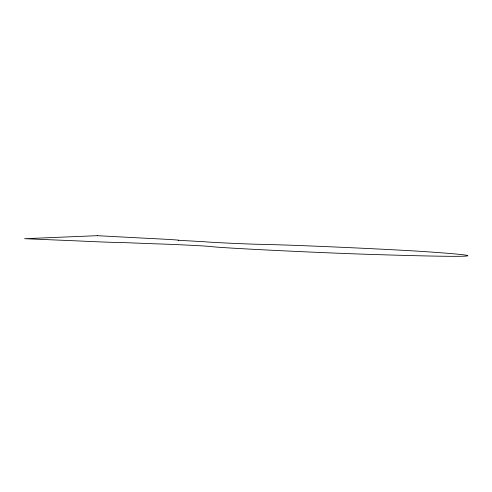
<?xml version="1.0" encoding="UTF-8"?>
<svg xmlns="http://www.w3.org/2000/svg" width="492" height="492" viewBox="0 0 492 492"><rect width="100%" height="100%" fill="white"/><g stroke="black" fill="none" stroke-linecap="round" stroke-linejoin="round"><path stroke-width="0.74" d="M97.275 235.686L24.6 238.694L78.142 240.932A39.618 0.486 2.6 0 0 122.865 242.556L155.318 243.829A28.296 0.344 2.6 0 1 183.823 244.936A28.296 0.344 2.6 0 1 207.907 246.295L213.202 246.799A90.553 1.107 2.6 0 0 281.043 250.705A90.553 1.107 2.6 0 0 371.226 254.419A379.769 4.637 2.6 0 0 430.137 251.984A90.553 1.107 2.6 0 0 352.051 247.765A90.553 1.107 2.6 0 0 268.312 244.524L257.138 244.26A28.296 0.344 2.6 0 1 228.067 243.109A28.296 0.344 2.6 0 1 204.838 241.781L178.159 240.268A39.618 0.486 2.6 0 0 144.5 238.19L97.275 235.686"/></g></svg>
